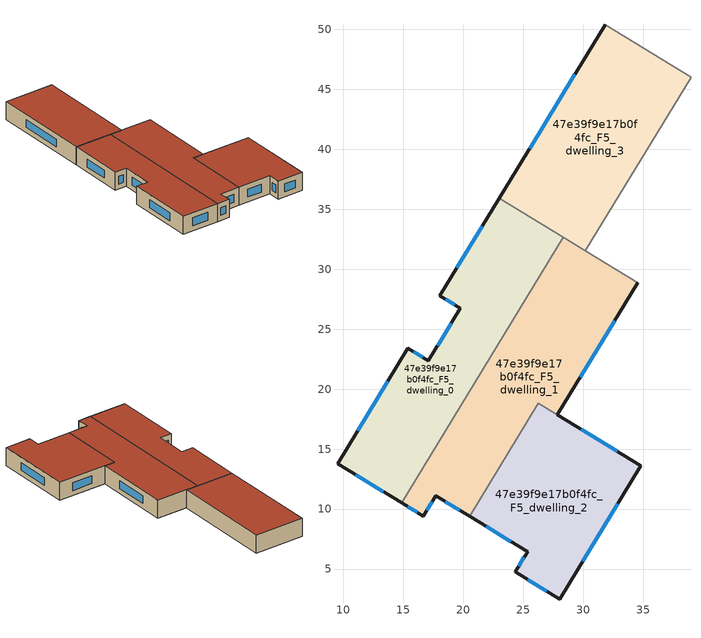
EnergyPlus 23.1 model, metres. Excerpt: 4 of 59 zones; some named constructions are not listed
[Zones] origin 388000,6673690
47e39f9e17b0f4fc_F5_dwelling_0
 floor to 47e39f9e17b0f4fc_F4_dwelling_0 (EU_floor_Construction): 28.04,32.83 14.55,10.71 9.5,13.79 15.37,23.41 17.08,22.37 19.75,26.74 18.04,27.79 23,35.91 z15
 floor to 47e39f9e17b0f4fc_F4_dwelling_1 (EU_floor_Construction): 28.34,32.65 14.85,10.53 14.55,10.71 28.04,32.83 z15
 wall outside (EU_wall_Construction): 23,35.91 18.04,27.79 19.75,26.74 17.08,22.37 15.37,23.41 9.5,13.79 14.85,10.53 z15:18
 wall to 47e39f9e17b0f4fc_F5_dwelling_1 (EU_wall_Construction): 14.85,10.53 28.34,32.65 z15:18
 wall to 47e39f9e17b0f4fc_F5_dwelling_3 (EU_wall_Construction): 28.34,32.65 23,35.91 z15:18
 window (EU_Window_Construction): 13.69,20.66 11.18,16.54 / 16.59,22.66 15.86,23.11 / 18.98,25.49 17.84,23.62 / 18.53,27.49 19.26,27.04 / 21.58,33.59 19.46,30.11 / 11.03,12.86 13.32,11.46 z15.86:17.14
 roof outside (EU_roof_Construction): 14.85,10.53 28.34,32.65 23,35.91 18.04,27.79 19.75,26.74 17.08,22.37 15.37,23.41 9.5,13.79 z18
47e39f9e17b0f4fc_F5_dwelling_1
 floor to 47e39f9e17b0f4fc_F4_dwelling_1 (EU_floor_Construction): 34.54,28.87 27.83,17.86 26.26,18.82 20.51,9.4 17.69,11.11 16.66,9.42 14.85,10.53 28.34,32.65 z15
 wall outside (EU_wall_Construction): 27.83,17.86 34.54,28.87 / 14.85,10.53 16.66,9.42 17.69,11.11 20.51,9.4 z15:18
 wall to 47e39f9e17b0f4fc_F5_dwelling_2 (EU_wall_Construction): 20.51,9.4 26.26,18.82 27.83,17.86 z15:18
 wall to 47e39f9e17b0f4fc_F5_dwelling_4 (EU_wall_Construction): 34.54,28.87 30.15,31.55 z15:18
 wall to 47e39f9e17b0f4fc_F5_dwelling_3 (EU_wall_Construction): 30.15,31.54 28.34,32.65 z15:18
 window (EU_Window_Construction): 29.75,21.01 32.63,25.72 / 18.5,10.62 19.7,9.89 / 16.95,9.91 17.4,10.63 / 15.37,10.21 16.14,9.74 z15.86:17.14
 roof outside (EU_roof_Construction): 27.83,17.86 34.54,28.87 28.34,32.65 14.85,10.53 16.66,9.42 17.69,11.11 20.51,9.4 26.26,18.82 z18
47e39f9e17b0f4fc_F5_dwelling_2
 floor to 47e39f9e17b0f4fc_F4_dwelling_2 (EU_floor_Construction): 34.8,13.61 28.02,2.5 24.31,4.76 25.34,6.45 20.51,9.4 26.26,18.82 z15
 wall outside (EU_wall_Construction): 20.51,9.4 25.34,6.45 24.31,4.76 28.02,2.5 34.8,13.61 27.83,17.86 z15:18
 window (EU_Window_Construction): 29.96,5.67 32.87,10.44 / 25.37,4.11 26.96,3.14 / 25.05,5.97 24.61,5.24 / 21.89,8.55 23.96,7.29 / 32.81,14.83 29.83,16.65 z15.86:17.14
 roof outside (EU_roof_Construction): 28.02,2.5 34.8,13.61 26.26,18.82 20.51,9.4 25.34,6.45 24.31,4.76 z18
47e39f9e17b0f4fc_F5_dwelling_3
 floor to 47e39f9e17b0f4fc_F4_dwelling_3 (EU_floor_Construction): 38.97,46.01 30.15,31.55 23,35.91 31.82,50.37 z15
 wall outside (EU_wall_Construction): 31.82,50.37 23,35.91 z15:18
 wall to 47e39f9e17b0f4fc_F5_dwelling_4 (EU_wall_Construction): 30.15,31.54 38.97,46.01 z15:18
 wall to 47e39f9e17b0f4fc_F5_dwelling_6 (EU_wall_Construction): 38.97,46.01 31.82,50.37 z15:18
 window (EU_Window_Construction): 29.3,46.24 25.52,40.04 z15.86:17.14
 roof outside (EU_roof_Construction): 30.15,31.54 38.97,46.01 31.82,50.37 23,35.91 z18
[HVACTEMPLATE:THERMOSTAT] Constant Heating Setpoint=20; Constant Cooling Setpoint=50
EU_HeatOnly_47e39f9e17b0f4fc_F0_dwelling_0; EU_HeatOnly_47e39f9e17b0f4fc_F0_dwelling_1; EU_HeatOnly_47e39f9e17b0f4fc_F0_dwelling_2; EU_HeatOnly_47e39f9e17b0f4fc_F0_dwelling_3; EU_HeatOnly_47e39f9e17b0f4fc_F0_dwelling_4; EU_HeatOnly_47e39f9e17b0f4fc_F0_dwelling_5; EU_HeatOnly_47e39f9e17b0f4fc_F0_dwelling_6; EU_HeatOnly_47e39f9e17b0f4fc_F0_dwelling_7; EU_HeatOnly_47e39f9e17b0f4fc_F0_dwelling_8; EU_HeatOnly_47e39f9e17b0f4fc_F0_dwelling_9; EU_HeatOnly_47e39f9e17b0f4fc_F1_dwelling_0; EU_HeatOnly_47e39f9e17b0f4fc_F1_dwelling_1; EU_HeatOnly_47e39f9e17b0f4fc_F1_dwelling_2; EU_HeatOnly_47e39f9e17b0f4fc_F1_dwelling_3; EU_HeatOnly_47e39f9e17b0f4fc_F1_dwelling_4; EU_HeatOnly_47e39f9e17b0f4fc_F1_dwelling_5; EU_HeatOnly_47e39f9e17b0f4fc_F1_dwelling_6; EU_HeatOnly_47e39f9e17b0f4fc_F1_dwelling_7; EU_HeatOnly_47e39f9e17b0f4fc_F1_dwelling_8; EU_HeatOnly_47e39f9e17b0f4fc_F1_dwelling_9; EU_HeatOnly_47e39f9e17b0f4fc_F2_dwelling_0; EU_HeatOnly_47e39f9e17b0f4fc_F2_dwelling_1; EU_HeatOnly_47e39f9e17b0f4fc_F2_dwelling_2; EU_HeatOnly_47e39f9e17b0f4fc_F2_dwelling_3; EU_HeatOnly_47e39f9e17b0f4fc_F2_dwelling_4; EU_HeatOnly_47e39f9e17b0f4fc_F2_dwelling_5; EU_HeatOnly_47e39f9e17b0f4fc_F2_dwelling_6; EU_HeatOnly_47e39f9e17b0f4fc_F2_dwelling_7; EU_HeatOnly_47e39f9e17b0f4fc_F2_dwelling_8; EU_HeatOnly_47e39f9e17b0f4fc_F2_dwelling_9; EU_HeatOnly_47e39f9e17b0f4fc_F3_dwelling_0; EU_HeatOnly_47e39f9e17b0f4fc_F3_dwelling_1; EU_HeatOnly_47e39f9e17b0f4fc_F3_dwelling_2; EU_HeatOnly_47e39f9e17b0f4fc_F3_dwelling_3; EU_HeatOnly_47e39f9e17b0f4fc_F3_dwelling_4; EU_HeatOnly_47e39f9e17b0f4fc_F3_dwelling_5; EU_HeatOnly_47e39f9e17b0f4fc_F3_dwelling_6; EU_HeatOnly_47e39f9e17b0f4fc_F3_dwelling_7; EU_HeatOnly_47e39f9e17b0f4fc_F3_dwelling_8; EU_HeatOnly_47e39f9e17b0f4fc_F3_dwelling_9; EU_HeatOnly_47e39f9e17b0f4fc_F4_dwelling_0; EU_HeatOnly_47e39f9e17b0f4fc_F4_dwelling_1; EU_HeatOnly_47e39f9e17b0f4fc_F4_dwelling_2; EU_HeatOnly_47e39f9e17b0f4fc_F4_dwelling_3; EU_HeatOnly_47e39f9e17b0f4fc_F4_dwelling_4; EU_HeatOnly_47e39f9e17b0f4fc_F4_dwelling_5; EU_HeatOnly_47e39f9e17b0f4fc_F4_dwelling_6; EU_HeatOnly_47e39f9e17b0f4fc_F4_dwelling_7; EU_HeatOnly_47e39f9e17b0f4fc_F4_dwelling_8; EU_HeatOnly_47e39f9e17b0f4fc_F4_dwelling_9; EU_HeatOnly_47e39f9e17b0f4fc_F5_dwelling_0; EU_HeatOnly_47e39f9e17b0f4fc_F5_dwelling_1; EU_HeatOnly_47e39f9e17b0f4fc_F5_dwelling_2; EU_HeatOnly_47e39f9e17b0f4fc_F5_dwelling_3; EU_HeatOnly_47e39f9e17b0f4fc_F5_dwelling_4; EU_HeatOnly_47e39f9e17b0f4fc_F5_dwelling_5; EU_HeatOnly_47e39f9e17b0f4fc_F5_dwelling_6; EU_HeatOnly_47e39f9e17b0f4fc_F5_dwelling_7; EU_HeatOnly_47e39f9e17b0f4fc_F5_dwelling_8
[SCHEDULE:CONSTANT]
Name | Hourly Value
EU_AlwaysOn | 1
EU_CoolingOff | 0
[SCHEDULE:FILE] Column Number=1; Rows to Skip at Top=0; Number of Hours of Data=8760; Column Separator=Comma; Interpolate to Timestep=No; Minutes per Item=60; Adjust Schedule for Daylight Savings=Yes
Name | File
EU_Step8_GainSchedule_47e39f9e17b0f4fc_F1_dwelling_8_f000 | ../../schedules/47e39f9e17b0f4fc/47e39f9e17b0f4fc_F1_dwelling_8_f000_gain.csv
EU_Step8_GainSchedule_47e39f9e17b0f4fc_F1_dwelling_9_f000 | ../../schedules/47e39f9e17b0f4fc/47e39f9e17b0f4fc_F1_dwelling_9_f000_gain.csv
EU_Step8_GainSchedule_47e39f9e17b0f4fc_F2_dwelling_0_f000 | ../../schedules/47e39f9e17b0f4fc/47e39f9e17b0f4fc_F2_dwelling_0_f000_gain.csv
EU_Step8_GainSchedule_47e39f9e17b0f4fc_F2_dwelling_1_f000 | ../../schedules/47e39f9e17b0f4fc/47e39f9e17b0f4fc_F2_dwelling_1_f000_gain.csv
EU_Step8_GainSchedule_47e39f9e17b0f4fc_F2_dwelling_2_f000 | ../../schedules/47e39f9e17b0f4fc/47e39f9e17b0f4fc_F2_dwelling_2_f000_gain.csv
EU_Step8_GainSchedule_47e39f9e17b0f4fc_F2_dwelling_3_f000 | ../../schedules/47e39f9e17b0f4fc/47e39f9e17b0f4fc_F2_dwelling_3_f000_gain.csv
EU_Step8_GainSchedule_47e39f9e17b0f4fc_F2_dwelling_4_f000 | ../../schedules/47e39f9e17b0f4fc/47e39f9e17b0f4fc_F2_dwelling_4_f000_gain.csv
EU_Step8_GainSchedule_47e39f9e17b0f4fc_F2_dwelling_5_f000 | ../../schedules/47e39f9e17b0f4fc/47e39f9e17b0f4fc_F2_dwelling_5_f000_gain.csv
EU_Step8_GainSchedule_47e39f9e17b0f4fc_F2_dwelling_6_f000 | ../../schedules/47e39f9e17b0f4fc/47e39f9e17b0f4fc_F2_dwelling_6_f000_gain.csv
EU_Step8_GainSchedule_47e39f9e17b0f4fc_F2_dwelling_7_f000 | ../../schedules/47e39f9e17b0f4fc/47e39f9e17b0f4fc_F2_dwelling_7_f000_gain.csv
EU_Step8_GainSchedule_47e39f9e17b0f4fc_F2_dwelling_8_f000 | ../../schedules/47e39f9e17b0f4fc/47e39f9e17b0f4fc_F2_dwelling_8_f000_gain.csv
EU_Step8_GainSchedule_47e39f9e17b0f4fc_F2_dwelling_9_f000 | ../../schedules/47e39f9e17b0f4fc/47e39f9e17b0f4fc_F2_dwelling_9_f000_gain.csv
EU_Step8_GainSchedule_47e39f9e17b0f4fc_F4_dwelling_5_f000 | ../../schedules/47e39f9e17b0f4fc/47e39f9e17b0f4fc_F4_dwelling_5_f000_gain.csv
EU_Step8_GainSchedule_47e39f9e17b0f4fc_F4_dwelling_6_f000 | ../../schedules/47e39f9e17b0f4fc/47e39f9e17b0f4fc_F4_dwelling_6_f000_gain.csv
EU_Step8_GainSchedule_47e39f9e17b0f4fc_F4_dwelling_7_f000 | ../../schedules/47e39f9e17b0f4fc/47e39f9e17b0f4fc_F4_dwelling_7_f000_gain.csv
EU_Step8_GainSchedule_47e39f9e17b0f4fc_F4_dwelling_8_f000 | ../../schedules/47e39f9e17b0f4fc/47e39f9e17b0f4fc_F4_dwelling_8_f000_gain.csv
EU_Step8_GainSchedule_47e39f9e17b0f4fc_F4_dwelling_9_f000 | ../../schedules/47e39f9e17b0f4fc/47e39f9e17b0f4fc_F4_dwelling_9_f000_gain.csv
EU_Step8_GainSchedule_47e39f9e17b0f4fc_F5_dwelling_0_f000 | ../../schedules/47e39f9e17b0f4fc/47e39f9e17b0f4fc_F5_dwelling_0_f000_gain.csv
EU_Step8_GainSchedule_47e39f9e17b0f4fc_F5_dwelling_1_f000 | ../../schedules/47e39f9e17b0f4fc/47e39f9e17b0f4fc_F5_dwelling_1_f000_gain.csv
EU_Step8_GainSchedule_47e39f9e17b0f4fc_F5_dwelling_2_f000 | ../../schedules/47e39f9e17b0f4fc/47e39f9e17b0f4fc_F5_dwelling_2_f000_gain.csv
EU_Step8_GainSchedule_47e39f9e17b0f4fc_F5_dwelling_3_f000 | ../../schedules/47e39f9e17b0f4fc/47e39f9e17b0f4fc_F5_dwelling_3_f000_gain.csv
EU_Step8_GainSchedule_47e39f9e17b0f4fc_F5_dwelling_4_f000 | ../../schedules/47e39f9e17b0f4fc/47e39f9e17b0f4fc_F5_dwelling_4_f000_gain.csv
EU_Step8_GainSchedule_47e39f9e17b0f4fc_F5_dwelling_5_f000 | ../../schedules/47e39f9e17b0f4fc/47e39f9e17b0f4fc_F5_dwelling_5_f000_gain.csv
EU_Step8_GainSchedule_47e39f9e17b0f4fc_F5_dwelling_6_f000 | ../../schedules/47e39f9e17b0f4fc/47e39f9e17b0f4fc_F5_dwelling_6_f000_gain.csv
EU_Step8_GainSchedule_47e39f9e17b0f4fc_F5_dwelling_7_f000 | ../../schedules/47e39f9e17b0f4fc/47e39f9e17b0f4fc_F5_dwelling_7_f000_gain.csv
EU_Step8_GainSchedule_47e39f9e17b0f4fc_F5_dwelling_8_f000 | ../../schedules/47e39f9e17b0f4fc/47e39f9e17b0f4fc_F5_dwelling_8_f000_gain.csv
